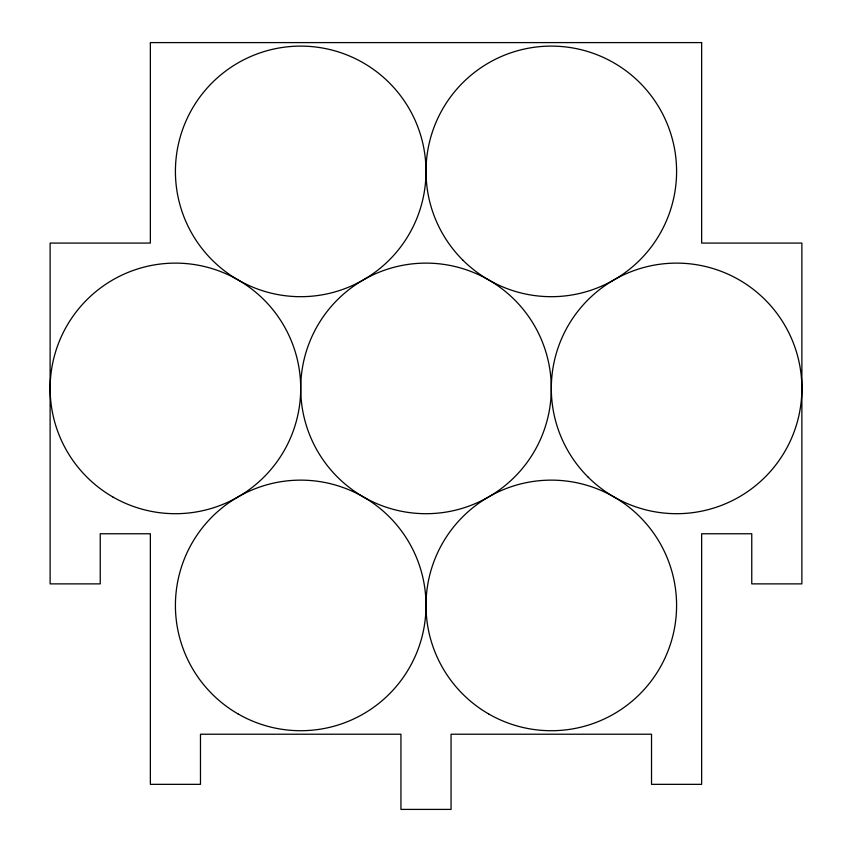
<?xml version="1.0" encoding="UTF-8"?>
<svg xmlns="http://www.w3.org/2000/svg" width="852" height="852" viewBox="0 0 852 852"><rect width="100%" height="100%" fill="white"/><g stroke="black" fill="none" stroke-linecap="round" stroke-linejoin="round"><path stroke-width="1.28" d="M701.643 42.6L150.357 42.6L150.357 243.076L50.119 243.076L50.119 583.876L100.238 583.876L100.238 533.757L150.357 533.757L150.357 784.341L200.476 784.341L200.476 734.222L400.941 734.222L400.941 809.4L451.059 809.4L451.059 734.222L651.524 734.222L651.524 784.341L701.643 784.341L701.643 533.757L751.762 533.757L751.762 583.876L801.881 583.876L801.881 243.076L701.643 243.076L701.643 42.6M112.762 496.918A125.297 125.297 0 0 0 300.703 388.416A125.297 125.297 0 0 0 112.762 279.903A125.297 125.297 0 0 0 112.762 496.918M587.997 477.003A125.297 125.297 0 0 0 797.61 420.845A125.297 125.297 0 0 0 644.155 267.39A125.297 125.297 0 0 0 587.997 477.003M363.357 496.918A125.297 125.297 0 0 0 551.297 388.416A125.297 125.297 0 0 0 363.357 279.903A125.297 125.297 0 0 0 363.357 496.918M488.643 713.933A125.297 125.297 0 0 0 676.584 605.431A125.297 125.297 0 0 0 488.643 496.918A125.297 125.297 0 0 0 488.643 713.933M462.7 259.988A125.297 125.297 0 0 0 672.324 203.82A125.297 125.297 0 0 0 518.868 50.374A125.297 125.297 0 0 0 462.7 259.988M235.823 278.583A125.297 125.297 0 0 0 425.968 174A125.297 125.297 0 0 0 240.328 61.61A125.297 125.297 0 0 0 235.823 278.583M238.059 713.933A125.297 125.297 0 0 0 426 605.431A125.297 125.297 0 0 0 238.059 496.918A125.297 125.297 0 0 0 238.059 713.933"/></g></svg>
